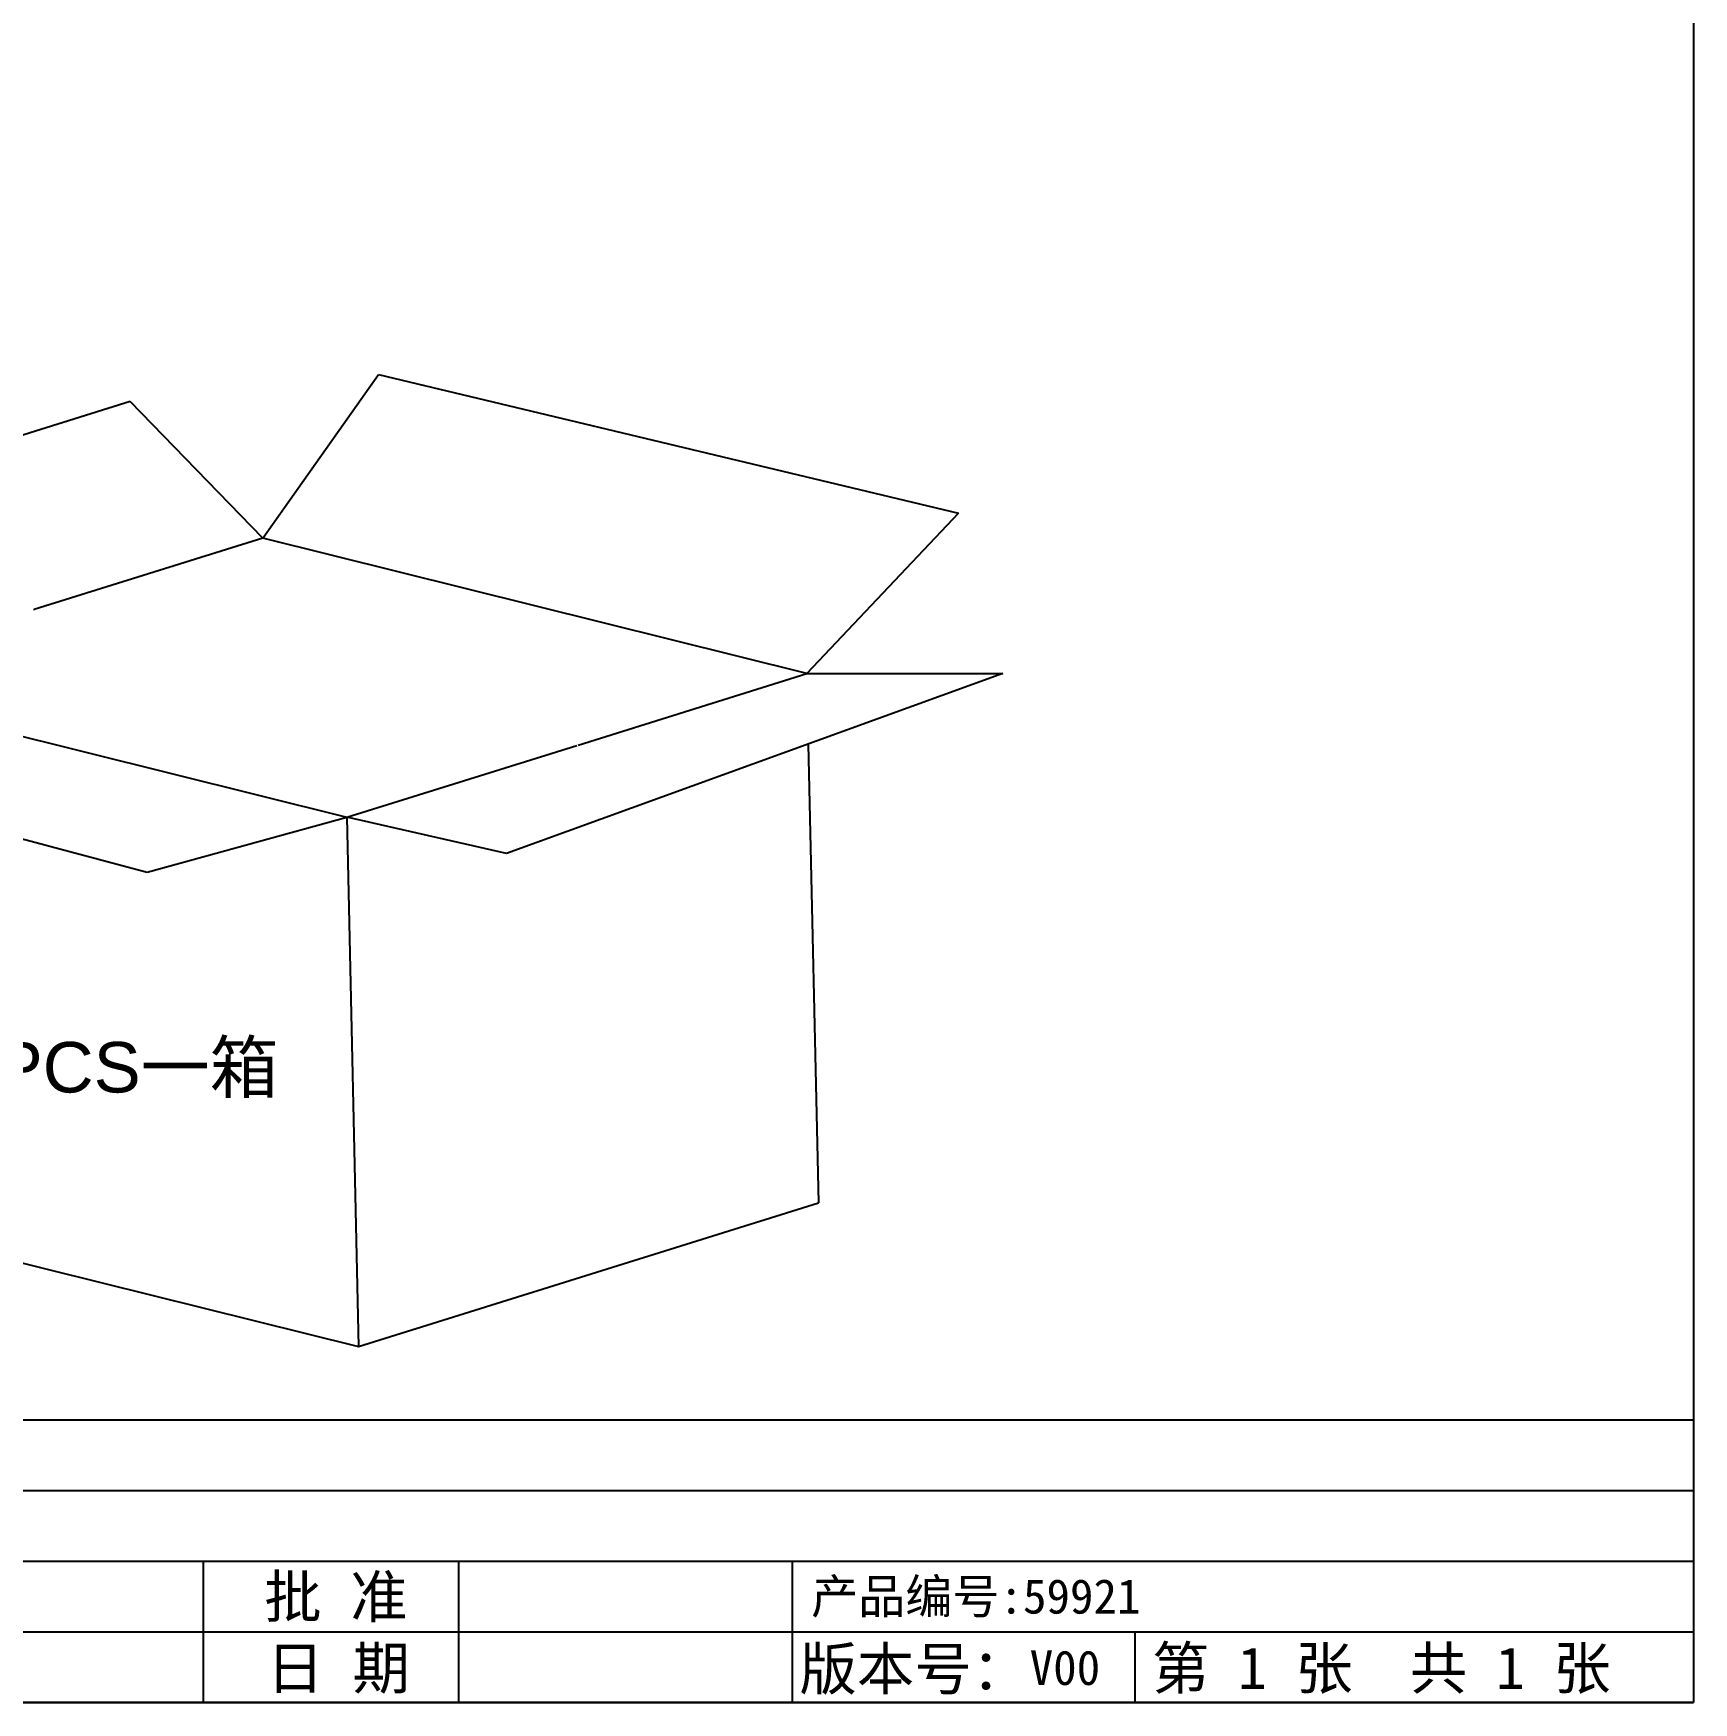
# Model space of a CAD drawing. Header units: millimetres. Extents: x 0 to 549, y 0 to 190.
# Drawn here: x 450 to 548.6, y 0 to 99.2 of the extents above; entities that cross this region are included whole.
import ezdxf

# ---------------------------------------------------------------- set-up
doc = ezdxf.new("R2010")
doc.units = ezdxf.units.MM
doc.styles.get("Standard").update_dxf_attribs({"font": 'SimSun.ttf'})

msp = doc.modelspace()

# ---------------------------------------------------------------- linework, layer by layer
for p, q in [((548.601, 190), (548.601, 0)), ((393.276, 16.8), (548.6, 16.801)), ((393.276, 12.6), (548.6, 12.601)), ((393.276, 8.4), (548.601, 8.401)), ((393.276, 8.4), (495.076, 8.4)), ((460.08, 0), (460.08, 8.4)), ((475.265, 0), (475.265, 8.4)), ((495.076, 0), (495.076, 8.401)), ((393.276, 4.2), (548.601, 4.2)), ((515.409, 4.2), (515.409, 0)), ((548.601, 0), (278.601, 0)), ((409.203, 0), (548.601, 0)), ((451.022, 0), (548.601, 0)), ((451.022, 0), (548.601, 0))]:
    msp.add_line(p, q)
at = {"color": 7}
for p, q in [((463.609, 69.179), (470.475, 78.908)), ((470.475, 78.908), (504.945, 70.67)), ((455.738, 77.285), (423.64, 67.3)), ((463.609, 69.179), (455.738, 77.285)), ((504.945, 70.67), (495.922, 61.131)), ((495.922, 61.131), (463.609, 69.179)), ((436.285, 60.644), (468.598, 52.597)), ((507.568, 61.131), (478.094, 50.45)), ((495.922, 61.131), (507.568, 61.131)), ((422.766, 58.438), (456.737, 49.327)), ((456.737, 49.327), (468.598, 52.597)), ((478.094, 50.45), (468.598, 52.597))]:
    msp.add_line(p, q, dxfattribs=at)
at = {"color": 7, "linetype": 'Continuous'}
for p, q in [((463.609, 69.179), (450.021, 64.935)), ((450.022, 64.893), (450.021, 64.935)), ((482.334, 56.887), (495.922, 61.131)), ((468.598, 52.597), (482.26, 56.864)), ((496.014, 56.944), (496.61, 29.682)), ((468.598, 52.597), (469.286, 21.147)), ((436.973, 29.195), (469.286, 21.147)), ((469.286, 21.147), (496.61, 29.682))]:
    msp.add_line(p, q, dxfattribs=at)

# ---------------------------------------------------------------- texts
for s, p in [('批 准', (463.694, 5.044)), ('日 期', (463.83, 0.806)), ('版本号：', (495.489, 0.759)), ('第 1 张  共 1 张', (516.426, 0.805))]:
    msp.add_text(s, height=2.5).set_placement(p)
at = {"color": 1}
for s, p in [('产品编号:59921', (496.182, 5.287)), ('V00', (509.165, 1.047))]:
    msp.add_text(s, height=2.0508, dxfattribs=at).set_placement(p)
at = {"color": 7, "insert": (443.661, 39.246), "char_height": 3, "width": 64.5, "attachment_point": 1}
msp.add_mtext('24{\\fArial|b0|i0|c0|p32;PCS}一箱', dxfattribs=at)

doc.saveas('drawing.dxf')
